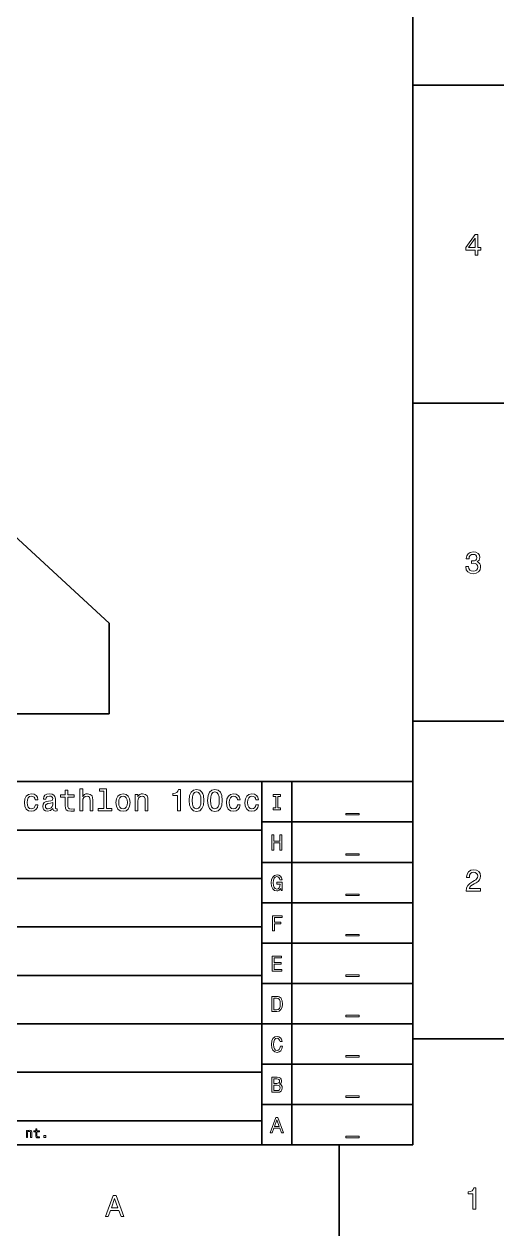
# Model space of a CAD drawing. Extents: x 0 to 1400, y 0 to 600.
# Drawn here: x 1315.8 to 1395, y 5 to 205.1 of the extents above; entities that cross this region are included whole.
import ezdxf

# ---------------------------------------------------------------- set-up
doc = ezdxf.new("R2010")
doc.units = 0

msp = doc.modelspace()

# ---------------------------------------------------------------- linework, layer by layer
at = {"color": 7, "lineweight": 35}
for p, q in [((1380, 20), (1380, 580)), ((1380, 195), (1395, 195)), ((1329.822754, 106.171394), (1253.295898, 176.439697)), ((1380, 142.5), (1395, 142.5)), ((1329.822754, 91.171394), (1329.822754, 106.171394)), ((1311.822754, 91.171394), (1329.822754, 91.171394)), ((1380, 90), (1395, 90)), ((1190, 80), (1380, 80)), ((1355, 20), (1355, 80)), ((1360, 20), (1360, 80)), ((1380, 80), (1380, 20)), ((1355, 73.333336), (1380, 73.333336)), ((1235, 72), (1355, 72)), ((1355, 66.666664), (1380, 66.666664)), ((1235, 64), (1355, 64)), ((1355, 60), (1380, 60)), ((1235, 56), (1355, 56)), ((1355, 53.333332), (1380, 53.333332)), ((1235, 48), (1355, 48)), ((1355, 46.666668), (1380, 46.666668)), ((1235, 40), (1355, 40)), ((1355, 40), (1380, 40)), ((1380, 37.5), (1395, 37.5)), ((1355, 33.333332), (1380, 33.333332)), ((1235, 32), (1355, 32)), ((1355, 26.666666), (1380, 26.666666)), ((1190, 24), (1355, 24)), ((20, 20), (1380, 20)), ((1190, 20), (1380, 20)), ((1367.800049, 20), (1367.800049, 5))]:
    msp.add_line(p, q, dxfattribs=at)
at = {"color": 7, "lineweight": 13}
for points in [[(1390.277344, 166.916794), (1390.731201, 166.916794), (1390.731201, 167.784225), (1391.230469, 167.784225), (1391.230469, 168.187683), (1390.731201, 168.187683), (1390.731201, 170.341141), (1390.272339, 170.341141), (1388.739136, 168.228027), (1388.739136, 167.784225), (1390.277344, 167.784225)], [(1389.16272, 168.187683), (1390.277344, 169.756134), (1390.277344, 168.187683)], [(1388.729004, 115.516212), (1388.729004, 115.480904), (1388.809692, 114.996758), (1389.046753, 114.633644), (1389.419922, 114.401657), (1389.914185, 114.315918), (1390.438721, 114.401657), (1390.832031, 114.623558), (1391.084229, 114.976585), (1391.175049, 115.430473), (1391.134644, 115.728027), (1391.023682, 115.9701), (1390.842163, 116.1567), (1390.600098, 116.29287), (1390.927856, 116.565201), (1391.043945, 116.998917), (1390.968262, 117.392288), (1390.751343, 117.689842), (1390.398315, 117.876442), (1389.914185, 117.942001), (1389.460327, 117.861313), (1389.112305, 117.639412), (1388.885376, 117.286385), (1388.809692, 116.81736), (1388.809692, 116.782059), (1389.258545, 116.782059), (1389.29895, 117.104828), (1389.430054, 117.336815), (1389.641846, 117.478027), (1389.939453, 117.528458), (1390.20166, 117.488113), (1390.393311, 117.382202), (1390.509277, 117.210732), (1390.554688, 116.978745), (1390.509277, 116.731628), (1390.388306, 116.565201), (1390.176514, 116.46434), (1389.889038, 116.434074), (1389.692261, 116.439117), (1389.692261, 116.040703), (1389.939453, 116.050789), (1390.257202, 116.005402), (1390.494141, 115.884369), (1390.635376, 115.687683), (1390.685791, 115.430473), (1390.630371, 115.13797), (1390.484131, 114.921112), (1390.252075, 114.784943), (1389.944458, 114.739555), (1389.626709, 114.789986), (1389.394775, 114.941284), (1389.248535, 115.183357), (1389.192993, 115.516212)], [(1322.537476, 77.429398), (1322.537476, 76.072769), (1322.567749, 75.634003), (1322.708984, 75.331413), (1322.991333, 75.1549), (1323.470459, 75.094383), (1323.994995, 75.119598), (1323.994995, 75.502884), (1323.611694, 75.472618), (1323.263672, 75.51297), (1323.077148, 75.639046), (1322.996338, 75.850861), (1322.981323, 76.148415), (1322.981323, 77.429398), (1323.994995, 77.429398), (1323.994995, 77.807632), (1322.981323, 77.807632), (1322.981323, 78.599426), (1322.537476, 78.599426), (1322.537476, 77.807632), (1321.770874, 77.807632), (1321.770874, 77.429398)], [(1324.978394, 75.190201), (1325.422241, 75.190201), (1325.422241, 76.753601), (1325.467529, 77.111671), (1325.61377, 77.373917), (1325.84082, 77.535301), (1326.143311, 77.595818), (1326.385498, 77.545387), (1326.536743, 77.409218), (1326.612427, 77.182274), (1326.637573, 76.879684), (1326.637573, 75.190201), (1327.081421, 75.190201), (1327.081421, 76.970459), (1327.061279, 77.328529), (1326.970459, 77.626083), (1326.672852, 77.898415), (1326.208984, 77.994232), (1325.956787, 77.958931), (1325.739868, 77.863113), (1325.55835, 77.711815), (1325.422241, 77.505043), (1325.422241, 78.811241), (1324.978394, 78.811241)], [(1328.896973, 78.438042), (1328.896973, 75.5634), (1327.984131, 75.5634), (1327.984131, 75.190201), (1330.248535, 75.190201), (1330.248535, 75.5634), (1329.34082, 75.5634), (1329.34082, 78.811241), (1328.20105, 78.811241), (1328.20105, 78.438042)], [(1341.111694, 75.190201), (1341.570557, 75.190201), (1341.570557, 78.715416), (1341.227661, 78.715416), (1341.136841, 78.407784), (1340.955322, 78.201004), (1340.677979, 78.079971), (1340.294678, 78.039627), (1340.294678, 77.681557), (1341.111694, 77.681557)], [(1343.023071, 76.899857), (1343.098633, 76.10807), (1343.335693, 75.543228), (1343.713989, 75.200287), (1344.238525, 75.089333), (1344.757935, 75.200287), (1345.136108, 75.543228), (1345.368164, 76.10807), (1345.448853, 76.899857), (1345.368164, 77.6866), (1345.272339, 77.999275), (1345.136108, 78.256485), (1344.757935, 78.599426), (1344.238525, 78.715416), (1343.713989, 78.599426), (1343.335693, 78.251442), (1343.098633, 77.6866)], [(1343.507202, 76.899857), (1343.547485, 77.510086), (1343.673584, 77.948845), (1343.900513, 78.206055), (1344.238525, 78.296829), (1344.571289, 78.206055), (1344.798218, 77.948845), (1344.924316, 77.510086), (1344.964722, 76.899857), (1344.924316, 76.284584), (1344.798218, 75.845818), (1344.571289, 75.588615), (1344.238525, 75.502884), (1343.900513, 75.588615), (1343.673584, 75.845818), (1343.547485, 76.284584)], [(1346.059082, 76.899857), (1346.134766, 76.10807), (1346.371704, 75.543228), (1346.75, 75.200287), (1347.274536, 75.089333), (1347.793945, 75.200287), (1348.172119, 75.543228), (1348.404175, 76.10807), (1348.484863, 76.899857), (1348.404175, 77.6866), (1348.30835, 77.999275), (1348.172119, 78.256485), (1347.793945, 78.599426), (1347.274536, 78.715416), (1346.75, 78.599426), (1346.371704, 78.251442), (1346.134766, 77.6866)], [(1346.543213, 76.899857), (1346.583618, 77.510086), (1346.709595, 77.948845), (1346.936646, 78.206055), (1347.274536, 78.296829), (1347.6073, 78.206055), (1347.834229, 77.948845), (1347.960327, 77.510086), (1348.000732, 76.899857), (1347.960327, 76.284584), (1347.834229, 75.845818), (1347.6073, 75.588615), (1347.274536, 75.502884), (1346.936646, 75.588615), (1346.709595, 75.845818), (1346.583618, 76.284584)], [(1317.595093, 77.000717), (1318.033813, 77.000717), (1317.943115, 77.404175), (1317.726196, 77.721901), (1317.388306, 77.918587), (1316.949585, 77.994232), (1316.465454, 77.893372), (1316.09729, 77.610947), (1315.865234, 77.152016), (1315.784546, 76.536743), (1315.860229, 75.926514), (1316.087158, 75.472618), (1316.44519, 75.190201), (1316.934448, 75.094383), (1317.368164, 75.170029), (1317.706055, 75.381844), (1317.937988, 75.714699), (1318.03894, 76.158501), (1317.615234, 76.158501), (1317.539673, 75.876083), (1317.398438, 75.664261), (1317.196655, 75.533142), (1316.949585, 75.492798), (1316.641968, 75.558357), (1316.420044, 75.760086), (1316.283813, 76.087898), (1316.238525, 76.551872), (1316.283813, 77.00576), (1316.425049, 77.333572), (1316.651978, 77.535301), (1316.949585, 77.605904), (1317.211792, 77.560516), (1317.408447, 77.444527), (1317.539673, 77.252884)], [(1320.515137, 75.543228), (1320.515137, 75.528099), (1320.540283, 75.356628), (1320.615967, 75.235588), (1320.933716, 75.139771), (1321.180786, 75.180115), (1321.180786, 75.523056), (1321.074951, 75.507927), (1320.933716, 75.573486), (1320.908447, 75.775215), (1320.908447, 77.177231), (1320.848022, 77.535301), (1320.671509, 77.78746), (1320.36377, 77.938759), (1319.930054, 77.994232), (1319.50647, 77.933716), (1319.193848, 77.762245), (1318.99707, 77.494957), (1318.931519, 77.14193), (1318.931519, 77.111671), (1319.329956, 77.111671), (1319.365234, 77.323486), (1319.476196, 77.474785), (1319.657837, 77.565559), (1319.915039, 77.600861), (1320.162109, 77.575645), (1320.338623, 77.5), (1320.44458, 77.368874), (1320.479858, 77.187317), (1320.459595, 76.975502), (1320.378906, 76.869598), (1320.177246, 76.81916), (1319.79895, 76.778816), (1319.365234, 76.688042), (1319.057617, 76.526657), (1318.876099, 76.274498), (1318.820557, 75.901299), (1318.871094, 75.568443), (1319.027344, 75.321327), (1319.279541, 75.164986), (1319.627563, 75.109512), (1320.096558, 75.215416)], [(1320.464722, 76.138329), (1320.404175, 75.876083), (1320.242798, 75.674347), (1320.000732, 75.543228), (1319.703125, 75.497841), (1319.511475, 75.523056), (1319.375366, 75.603745), (1319.289673, 75.744957), (1319.264404, 75.941643), (1319.284546, 76.118156), (1319.365234, 76.244232), (1319.687988, 76.385445), (1320.096558, 76.445961), (1320.464722, 76.567001)], [(1330.919312, 76.541786), (1331, 75.926514), (1331.231934, 75.472618), (1331.600098, 75.190201), (1332.09436, 75.094383), (1332.583618, 75.190201), (1332.95166, 75.467575), (1333.183716, 75.921471), (1333.269409, 76.541786), (1333.183716, 77.157059), (1332.95166, 77.61599), (1332.583618, 77.893372), (1332.09436, 77.994232), (1331.600098, 77.893372), (1331.231934, 77.610947), (1331, 77.157059)], [(1331.373169, 76.546829), (1331.418579, 77.000717), (1331.559814, 77.328529), (1331.786743, 77.530258), (1332.09436, 77.600861), (1332.396973, 77.530258), (1332.623901, 77.333572), (1332.765137, 77.000717), (1332.815552, 76.546829), (1332.765137, 76.087898), (1332.623901, 75.755043), (1332.396973, 75.553314), (1332.09436, 75.487755), (1331.786743, 75.553314), (1331.559814, 75.755043), (1331.418579, 76.087898)], [(1334.086426, 75.190201), (1334.530273, 75.190201), (1334.530273, 76.753601), (1334.575684, 77.111671), (1334.721924, 77.373917), (1334.948853, 77.535301), (1335.251465, 77.595818), (1335.49353, 77.545387), (1335.644775, 77.409218), (1335.720459, 77.182274), (1335.745728, 76.879684), (1335.745728, 75.190201), (1336.189453, 75.190201), (1336.189453, 76.970459), (1336.169312, 77.328529), (1336.078491, 77.626083), (1335.781006, 77.898415), (1335.317017, 77.994232), (1335.059814, 77.958931), (1334.842896, 77.863113), (1334.656372, 77.701729), (1334.510132, 77.484871), (1334.510132, 77.898415), (1334.086426, 77.898415)], [(1350.991333, 77.000717), (1351.430054, 77.000717), (1351.339355, 77.404175), (1351.122437, 77.721901), (1350.784546, 77.918587), (1350.345825, 77.994232), (1349.861694, 77.893372), (1349.49353, 77.610947), (1349.261475, 77.152016), (1349.180786, 76.536743), (1349.25647, 75.926514), (1349.483398, 75.472618), (1349.841431, 75.190201), (1350.330688, 75.094383), (1350.764404, 75.170029), (1351.102295, 75.381844), (1351.334229, 75.714699), (1351.435181, 76.158501), (1351.011475, 76.158501), (1350.935913, 75.876083), (1350.794678, 75.664261), (1350.592896, 75.533142), (1350.345825, 75.492798), (1350.038208, 75.558357), (1349.816284, 75.760086), (1349.680054, 76.087898), (1349.634766, 76.551872), (1349.680054, 77.00576), (1349.821289, 77.333572), (1350.048218, 77.535301), (1350.345825, 77.605904), (1350.608032, 77.560516), (1350.804688, 77.444527), (1350.935913, 77.252884)], [(1354.027344, 77.000717), (1354.466187, 77.000717), (1354.375366, 77.404175), (1354.158447, 77.721901), (1353.820557, 77.918587), (1353.381836, 77.994232), (1352.897705, 77.893372), (1352.529541, 77.610947), (1352.297485, 77.152016), (1352.216797, 76.536743), (1352.29248, 75.926514), (1352.519409, 75.472618), (1352.877563, 75.190201), (1353.366699, 75.094383), (1353.800415, 75.170029), (1354.138306, 75.381844), (1354.370361, 75.714699), (1354.471191, 76.158501), (1354.047485, 76.158501), (1353.971924, 75.876083), (1353.830688, 75.664261), (1353.628906, 75.533142), (1353.381836, 75.492798), (1353.074219, 75.558357), (1352.852295, 75.760086), (1352.716187, 76.087898), (1352.670776, 76.551872), (1352.716187, 77.00576), (1352.8573, 77.333572), (1353.084229, 77.535301), (1353.381836, 77.605904), (1353.644043, 77.560516), (1353.84082, 77.444527), (1353.971924, 77.252884)], [(1357.334229, 75.659821), (1356.873169, 75.659821), (1356.873169, 75.357224), (1358.126709, 75.357224), (1358.126709, 75.659821), (1357.665649, 75.659821), (1357.665649, 77.554626), (1358.126709, 77.554626), (1358.126709, 77.857224), (1356.873169, 77.857224), (1356.873169, 77.554626), (1357.334229, 77.554626)], [(1368.915649, 74.759239), (1368.915649, 74.50708), (1371.084229, 74.50708), (1371.084229, 74.759239)], [(1356.664185, 68.690559), (1356.999268, 68.690559), (1356.999268, 69.864914), (1358.00061, 69.864914), (1358.00061, 68.690559), (1358.332031, 68.690559), (1358.332031, 71.190559), (1358.00061, 71.190559), (1358.00061, 70.171104), (1356.999268, 70.171104), (1356.999268, 71.190559), (1356.664185, 71.190559)], [(1368.915649, 68.092575), (1368.915649, 67.840416), (1371.084229, 67.840416), (1371.084229, 68.092575)], [(1358.15918, 62.35891), (1358.220459, 62.023895), (1358.400513, 62.023895), (1358.400513, 63.37476), (1357.489136, 63.37476), (1357.489136, 63.068565), (1358.051147, 63.068565), (1358.051147, 63.046951), (1358.007812, 62.715538), (1357.892578, 62.470581), (1357.716064, 62.315681), (1357.496338, 62.265251), (1357.251343, 62.33009), (1357.060425, 62.524616), (1356.937988, 62.845222), (1356.894775, 63.284702), (1356.934326, 63.720581), (1357.056885, 64.041183), (1357.251343, 64.23571), (1357.514404, 64.304153), (1357.694458, 64.268135), (1357.842163, 64.167267), (1357.950195, 63.997959), (1358.011475, 63.771015), (1358.368042, 63.771015), (1358.274414, 64.116837), (1358.0979, 64.376198), (1357.849365, 64.534698), (1357.536011, 64.592339), (1357.125244, 64.502281), (1356.815552, 64.239311), (1356.617432, 63.825047), (1356.54895, 63.273895), (1356.617432, 62.719139), (1356.815552, 62.304874), (1357.1073, 62.041908), (1357.474731, 61.955452), (1357.680054, 61.984268), (1357.86377, 62.056316), (1358.022217, 62.182396)], [(1388.769409, 61.916786), (1391.175049, 61.916786), (1391.175049, 62.350502), (1389.273682, 62.350502), (1389.379639, 62.587536), (1389.561157, 62.784222), (1390.120972, 63.142292), (1390.418579, 63.293587), (1390.751343, 63.510445), (1390.988403, 63.762608), (1391.124634, 64.060158), (1391.175049, 64.398056), (1391.089233, 64.821686), (1390.852295, 65.154541), (1390.489136, 65.366356), (1390.020142, 65.442001), (1389.536011, 65.35627), (1389.167847, 65.119232), (1388.930786, 64.740997), (1388.850098, 64.241714), (1388.850098, 64.171112), (1389.309082, 64.171112), (1389.309082, 64.211456), (1389.35437, 64.554398), (1389.490601, 64.806557), (1389.707397, 64.967941), (1389.994873, 65.023415), (1390.287354, 64.972984), (1390.504272, 64.846901), (1390.645508, 64.650215), (1390.695923, 64.403099), (1390.660645, 64.171112), (1390.564819, 63.974422), (1390.403442, 63.802952), (1390.181519, 63.651657), (1389.883911, 63.490273), (1389.389771, 63.177593), (1389.041748, 62.844742), (1388.834961, 62.44128), (1388.769409, 61.931915)], [(1368.915649, 61.425911), (1368.915649, 61.173752), (1371.084229, 61.173752), (1371.084229, 61.425911)], [(1356.761475, 55.357231), (1357.096436, 55.357231), (1357.096436, 56.506367), (1358.148315, 56.506367), (1358.148315, 56.805359), (1357.096436, 56.805359), (1357.096436, 57.554638), (1358.389771, 57.554638), (1358.389771, 57.857231), (1356.761475, 57.857231)], [(1368.915649, 54.759247), (1368.915649, 54.507088), (1371.084229, 54.507088), (1371.084229, 54.759247)], [(1356.743408, 48.690563), (1358.328491, 48.690563), (1358.328491, 48.993156), (1357.074829, 48.993156), (1357.074829, 49.839699), (1358.191528, 49.839699), (1358.191528, 50.138691), (1357.074829, 50.138691), (1357.074829, 50.88797), (1358.299683, 50.88797), (1358.299683, 51.190563), (1356.743408, 51.190563)], [(1368.915649, 48.092579), (1368.915649, 47.84042), (1371.084229, 47.84042), (1371.084229, 48.092579)], [(1357.496338, 44.523895), (1356.664185, 44.523895), (1356.664185, 42.023895), (1357.496338, 42.023895), (1357.889038, 42.103146), (1358.180786, 42.344501), (1358.36084, 42.737152), (1358.425781, 43.273895), (1358.368042, 43.821445), (1358.296021, 44.037582), (1358.19519, 44.210495), (1357.903442, 44.444645), (1357.712524, 44.502281)], [(1357.471069, 44.224903), (1357.744873, 44.170868), (1357.932251, 44.005165), (1358.043945, 43.709774), (1358.079956, 43.273895), (1358.040283, 42.852425), (1357.928589, 42.557037), (1357.737671, 42.380524), (1357.471069, 42.322887), (1356.999268, 42.322887), (1356.999268, 44.224903)], [(1368.915649, 41.425911), (1368.915649, 41.173752), (1371.084229, 41.173752), (1371.084229, 41.425911)], [(1358.083496, 36.286625), (1358.011475, 35.984032), (1357.892578, 35.767895), (1357.726929, 35.634609), (1357.532349, 35.591381), (1357.298218, 35.656223), (1357.114502, 35.850746), (1356.992065, 36.167751), (1356.952393, 36.607231), (1356.992065, 37.04311), (1357.11084, 37.363716), (1357.294556, 37.558239), (1357.532349, 37.626682), (1357.705322, 37.59066), (1357.853027, 37.489796), (1357.968262, 37.327694), (1358.047485, 37.104351), (1358.389771, 37.104351), (1358.281616, 37.446568), (1358.09436, 37.705933), (1357.838501, 37.868038), (1357.532349, 37.925674), (1357.150513, 37.835617), (1356.858765, 37.583454), (1356.671387, 37.169189), (1356.606567, 36.607231), (1356.671387, 36.045273), (1356.858765, 35.631008), (1357.150513, 35.375244), (1357.532349, 35.288788), (1357.867432, 35.357231), (1358.137573, 35.548153), (1358.328491, 35.861553), (1358.429321, 36.286625)], [(1368.915649, 34.759247), (1368.915649, 34.507088), (1371.084229, 34.507088), (1371.084229, 34.759247)], [(1357.950195, 30.041426), (1358.202393, 30.250359), (1358.267212, 30.39085), (1358.288818, 30.563761), (1358.242065, 30.833933), (1358.101562, 31.028458), (1357.874634, 31.147333), (1357.557617, 31.190561), (1356.667847, 31.190561), (1356.667847, 28.690561), (1357.608032, 28.690561), (1357.942993, 28.740993), (1358.191528, 28.888687), (1358.346436, 29.122837), (1358.400513, 29.43984), (1358.368042, 29.652376), (1358.281616, 29.82889), (1358.141113, 29.958572)], [(1357.489136, 30.153097), (1356.999268, 30.153097), (1356.999268, 30.891569), (1357.517944, 30.891569), (1357.712524, 30.869957), (1357.849365, 30.805115), (1357.932251, 30.693443), (1357.96106, 30.527737), (1357.928589, 30.36203), (1357.842163, 30.246758), (1357.694458, 30.174711)], [(1357.568359, 28.989553), (1356.999268, 28.989553), (1356.999268, 29.850504), (1357.536011, 29.850504), (1357.762939, 29.825287), (1357.925049, 29.74964), (1358.022217, 29.619957), (1358.054688, 29.432636), (1358.022217, 29.234509), (1357.932251, 29.097622), (1357.780884, 29.014769)], [(1368.915649, 28.092579), (1368.915649, 27.840418), (1371.084229, 27.840418), (1371.084229, 28.092579)], [(1356.404785, 22.023895), (1356.736206, 22.023895), (1356.999268, 22.758766), (1357.99707, 22.758766), (1358.26001, 22.023895), (1358.598633, 22.023895), (1357.683716, 24.527498), (1357.316284, 24.527498)], [(1357.114502, 23.064962), (1357.5, 24.167267), (1357.885376, 23.064962)], [(1316.113892, 21.214336), (1316.304077, 21.214336), (1316.304077, 21.884365), (1316.323608, 22.037823), (1316.38623, 22.150215), (1316.483521, 22.219379), (1316.613159, 22.245316), (1316.716919, 22.223701), (1316.781738, 22.165344), (1316.814209, 22.068083), (1316.824951, 21.9384), (1316.824951, 21.214336), (1317.015259, 21.214336), (1317.015259, 21.977304), (1317.006592, 22.130762), (1316.967651, 22.258286), (1316.840088, 22.375), (1316.641235, 22.416065), (1316.531006, 22.400936), (1316.43811, 22.359869), (1316.358154, 22.290705), (1316.29541, 22.197765), (1316.29541, 22.375), (1316.113892, 22.375)], [(1317.670166, 22.17399), (1317.670166, 21.592579), (1317.683105, 21.404537), (1317.743652, 21.274855), (1317.864624, 21.199207), (1318.069946, 21.173269), (1318.2948, 21.184076), (1318.2948, 21.348343), (1318.130493, 21.335373), (1317.981323, 21.352665), (1317.901367, 21.4067), (1317.866821, 21.497478), (1317.860352, 21.625), (1317.860352, 22.17399), (1318.2948, 22.17399), (1318.2948, 22.336094), (1317.860352, 22.336094), (1317.860352, 22.675432), (1317.670166, 22.675432), (1317.670166, 22.336094), (1317.341553, 22.336094), (1317.341553, 22.17399)], [(1319.014526, 21.214336), (1319.312744, 21.214336), (1319.312744, 21.536383), (1319.014526, 21.536383)], [(1368.915649, 21.425913), (1368.915649, 21.173752), (1371.084229, 21.173752), (1371.084229, 21.425913)], [(1389.90918, 9.416786), (1390.368042, 9.416786), (1390.368042, 12.942002), (1390.025146, 12.942002), (1389.934326, 12.634365), (1389.752808, 12.427593), (1389.475464, 12.306556), (1389.092163, 12.26621), (1389.092163, 11.90814), (1389.90918, 11.90814)], [(1329.166748, 8.166786), (1329.630737, 8.166786), (1329.998901, 9.195604), (1331.395874, 9.195604), (1331.764038, 8.166786), (1332.238037, 8.166786), (1330.957153, 11.671829), (1330.442749, 11.671829)], [(1330.160278, 9.624279), (1330.699951, 11.167507), (1331.239502, 9.624279)]]:
    msp.add_lwpolyline(points, close=True, dxfattribs=at)

doc.saveas('drawing.dxf')
